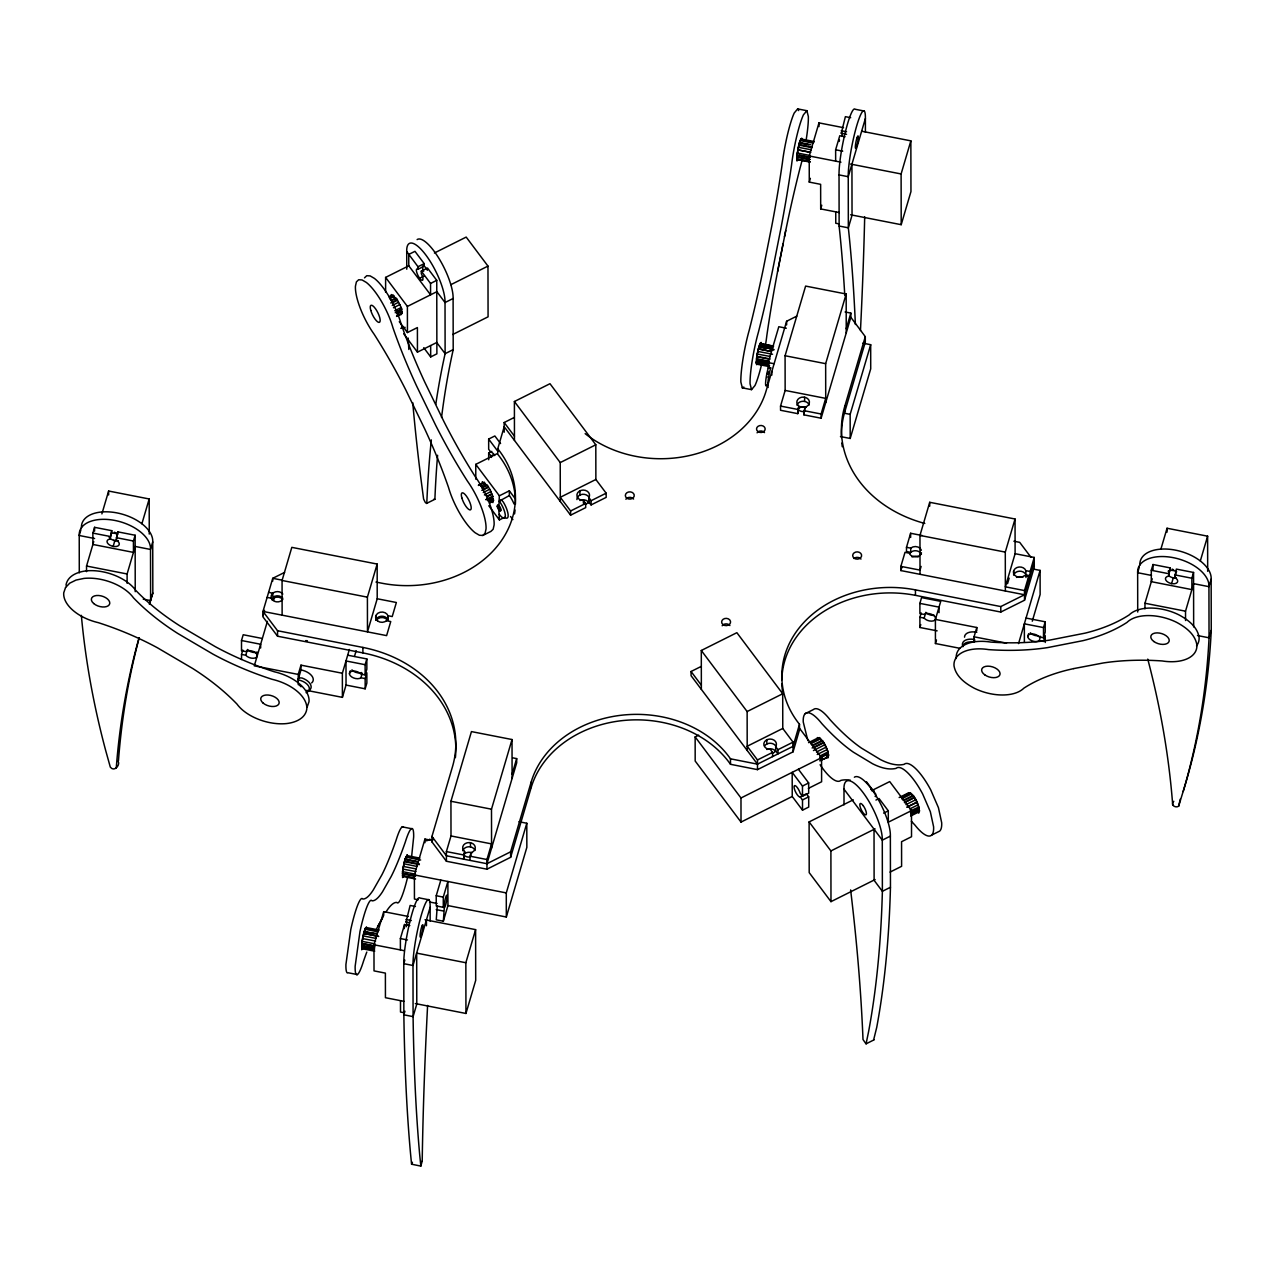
<?xml version="1.0" encoding="UTF-8"?>
<svg xmlns="http://www.w3.org/2000/svg" width="1275" height="1275" viewBox="0 0 1275 1275"><rect width="100%" height="100%" fill="white"/><g stroke="black" fill="none" stroke-linecap="round" stroke-linejoin="round"><path stroke-width="1.5" d="M415.523 874.22L402.533 871.622L404.924 859.462L407.299 854.728M809.96 157.622L796.971 155.04L799.361 142.88L801.72 138.178L801.624 139.644M484.404 483.942L484.213 482.125L486.333 485.472L487.528 485.329L490.955 491.449L484.404 494.987M912.757 796.238L913.522 795.903L916.852 802.278L907.147 807.139M365.527 929.204L365.606 927.77L364.522 931.786L377.336 933.667M761.016 343.597A9.483 1.291 -78.9 0 0 759.071 346.465L757.302 354.052L770.259 356.49M766.928 376.476L766.928 377.416M769.431 361.654L756.394 359.088L756.776 356.793A9.483 1.291 -78.9 0 1 759.071 346.465L760.235 343.182L760.506 344.585M403.569 875.335L403.601 876.626M406.964 857.501L407.315 854.744M422.2 1161.127L420.83 1166.099L411.554 1164.203L410.422 1152.329A2048.032 278.285 -78.9 0 1 403.856 1014.836L403.777 963.677A36.688 4.988 -78.9 0 1 410.04 921.012A36.688 4.988 -78.9 0 1 419.873 898.03L429.085 899.831M395.234 312.742L401.896 308.996L396.716 298.525L395.346 298.398L393.242 295.035L393.353 296.9M402.502 325.986L402.517 325.906A11.427 3.443 63.4 0 1 400.764 328.328M819.841 756.123L828.128 751.804L822.933 741.094L821.53 740.934L819.554 737.556L819.634 738.942M395.856 298.525L392.636 299.976M826.152 747.166L816.446 752.011M374.786 946.225L362.02 943.388L361.749 949.795L362.674 947.102L362.738 948.919M402.613 871.702L402.597 877.582L403.522 874.857M756.728 362.722L756.681 364.698M761.111 343.549L761.111 342.417L760.713 343.597M411.634 856.465L413.658 836.99A37.931 5.148 -78.9 0 0 405.307 842.058A204.462 27.779 -78.9 0 1 391.09 876.658L382.58 891.655A204.462 27.779 -78.9 0 1 371.918 900.788A37.931 5.148 -78.9 0 0 359.996 931.387L355.151 966.259A37.931 5.148 -78.9 0 0 363.502 961.191A204.462 27.779 -78.9 0 1 366.802 952.043M962.976 646.68A11.427 6.423 16.4 0 1 974.068 642.249L974.514 639.492L971.486 639.142A12.638 7.108 16.4 0 0 962.816 646.393M797.05 155.104L797.018 161.032L797.608 159.136M783.041 243.907L777.431 272.388A204.462 27.779 -78.9 0 0 766.865 335.357A37.931 5.148 -78.9 0 1 765.574 344.489M777.607 271.527L785.735 230.552M850.616 889.95A2091.207 629.595 63.4 0 1 863 1039.523L866.06 1043.906L868.626 1031.443A2048.032 616.606 63.4 0 0 882.38 891.305L882.284 840.161A36.688 11.045 63.4 0 0 863.095 792.62A36.688 11.045 63.4 0 0 843.986 789.145L844.018 804.876M873.678 1039.731L876.722 1027.395A2048.032 616.606 63.4 0 0 890.46 887.273L890.364 836.113A36.688 11.045 63.4 0 0 876.26 796.094A36.688 11.045 63.4 0 0 854.362 777.224M366.228 929.14L366.451 926.989L365.909 928.837M784.46 236.799L785.91 229.691A204.462 27.779 -78.9 0 1 800.062 167.981A37.931 5.148 -78.9 0 0 801.895 161.001M974.227 642.265L974.674 640.209M767.263 374.197L768.156 371.455M767.885 374.324L767.63 372.698M756.697 360.299A9.483 1.291 -78.9 0 1 756.744 358.737L756.091 363.295L756.728 361.941M766.928 384.891A11.427 1.546 -78.9 0 1 765.669 381.687A11.427 1.546 -78.9 0 1 768.235 368.045L770.722 367.822L769.957 370.674A12.638 1.721 -78.9 0 0 768.188 387.473M412.431 1162.274L411.602 1164.298M299.003 677.184L298.254 679.878A11.427 6.423 16.4 0 1 308.518 685.966A11.427 6.423 16.4 0 1 306.127 692.692M375.982 582.069L381.799 583.201A108.311 88.405 -0.1 0 0 495.672 548.091A108.311 88.405 -0.1 0 0 497.76 448.784L504.183 426.727L570.594 515.18L585.687 507.625L585.671 503.434L583.392 500.39A6.327 5.164 -0.1 0 1 576.969 494.477A6.327 5.164 -0.1 0 1 585.241 490.333A6.327 5.164 -0.1 0 1 588.779 497.696L591.058 500.724L591.074 504.932L606.167 497.377L606.151 493.186L595.871 479.48L595.808 444.784L549.987 383.711L514.399 401.513L514.462 440.417M1034.264 561.653L1024.51 594.756L1000.779 606.565L915.45 589.879A108.311 88.405 -0.1 0 0 801.577 624.989A108.311 88.405 -0.1 0 0 799.489 724.296L793.05 746.353L757.477 764.155L730.479 758.816A108.311 88.405 -0.1 0 0 621.148 715.259A108.311 88.405 -0.1 0 0 531.133 782.165L510.622 851.812L510.637 857.294L486.97 869.199L446.409 861.262L431.97 841.914L431.954 836.432L452.466 766.769A121.3 99.004 -0.1 0 0 362.881 647.429L277.552 630.727L262.985 611.426L272.738 578.324L284.596 572.411M510.637 857.294L531.149 787.631A108.311 88.405 -0.1 0 1 621.164 720.742A108.311 88.405 -0.1 0 1 730.495 764.299L757.493 769.638L793.066 751.836L799.489 729.778L799.489 724.296M80.883 529.858L79.225 535.5L79.289 572.873M135.134 535.245L133.429 541.014L133.461 552.394L92.9 544.457L92.868 533.093L94.573 527.324L111.786 530.687L110.08 538.974A6.327 3.554 16.4 0 0 108.455 544.17A6.327 3.554 16.4 0 0 117.874 546.019A6.327 3.554 16.4 0 0 116.232 540.186L117.922 531.882L135.134 535.245L135.23 591.68M86.541 571.63L86.541 566.036L93.744 541.572M101.888 513.905L108.63 491.034L149.191 498.971L149.255 534.082M110.08 538.974L111.786 530.687M113.172 546.401L114.862 540.632M116.232 540.186L117.922 531.882M127.118 583.297L127.102 573.973L135.15 546.624M141.892 523.754L149.191 498.971M81.441 527.977A36.688 20.607 16.4 0 1 117.045 512.917A36.688 20.607 16.4 0 1 152.729 541.923L150.514 549.445L150.609 600.589A2091.207 1174.53 16.4 0 0 149.382 604.286M152.729 541.923L152.825 593.066L150.609 600.589L143.23 599.138M81.345 615.347A2048.032 1150.289 16.4 0 0 105.697 750.561L110.303 767.088C114.479 772.73 120.854 764.155 117.89 761.175M242.808 650.075L241.533 654.394L245.772 655.238A6.327 3.554 16.4 0 0 255.048 658.012A6.327 3.554 16.4 0 0 255.048 652.418A6.327 3.554 16.4 0 0 245.772 651.573L241.517 650.744L241.501 640.512L243.206 634.743L262.347 638.488M245.772 655.238L247.477 649.469A6.327 3.554 16.4 0 0 257.152 652.115M262.985 615.634L264.547 610.358M267.399 621.339L254.299 665.837L298.238 674.427L298.254 684.659M273.583 600.366L274.699 596.557M282.126 615.172L282.062 580.476L291.816 547.357L377.161 564.06L377.209 598.756L367.471 631.874L367.407 597.162L377.161 564.06M298.238 674.427L300.98 665.152L342.369 673.248L342.401 697.361L306.653 690.365M300.98 665.152L300.98 669.901L298.095 679.846M342.369 673.248L349.366 649.469M342.401 697.361L346.035 685.073L345.987 660.96L365.128 664.705L365.144 674.937L360.905 674.108A6.327 3.554 16.4 0 0 351.629 671.319A6.327 3.554 16.4 0 0 351.629 676.913A6.327 3.554 16.4 0 0 360.905 677.758L365.16 678.587L365.176 688.819L346.035 685.073M349.43 673.678L350.29 670.793M354.466 656.418L356.155 650.696M360.905 677.758L362.18 673.423M365.128 664.705L366.833 658.936L347.692 655.191M365.144 674.937L366.849 669.168L366.833 658.936M365.16 678.587L366.849 672.817L366.865 683.049L365.176 688.819M404.032 1001.353L385.433 997.703L385.385 973.112L374.021 970.881L373.973 944.775L383.727 911.657L408.271 916.454M418.216 899.783L414.439 899.034L414.391 874.937L424.957 839.062L432.544 840.544M400.398 949.939L400.382 938.559L404.526 924.518L409.817 925.554M406.327 926.734A6.327 0.861 -78.9 0 0 406.008 922.016L410.136 905.441L415.443 906.493M431.97 841.914L433.07 838.137M446.409 861.262L446.393 851.588L450.999 835.954L450.936 801.258L471.447 731.595L512.024 739.532L512.088 778.435M404.828 960.091L403.777 963.677L412.988 965.478L413.084 1016.621A2048.032 278.285 -78.9 0 0 419.634 1154.114L420.83 1166.099M430.137 907.29L412.988 965.478A36.688 4.988 -78.9 0 1 421.531 914.334A36.688 4.988 -78.9 0 1 430.137 907.29L430.153 921.044M437.5 906.095A6.327 0.861 -78.9 0 1 437.261 906.142L436.257 919.833L443.333 921.219L447.939 905.585L447.892 881.487L443.286 897.106L443.302 907.338L444.322 903.863A6.327 0.861 -78.9 0 1 446.553 895.337A6.327 0.861 -78.9 0 1 446.569 900.931A6.327 0.861 -78.9 0 1 444.338 907.529L436.241 905.951L436.225 895.735L440.831 880.101M404.924 1011.234L403.872 1014.82L413.084 1016.621L416.782 1004.078L416.686 952.935M443.333 921.219L444.338 907.529M464.626 851.477L463.606 859.143L464.626 851.477A6.327 5.164 -0.1 0 1 465.216 843.588A6.327 5.164 -0.1 0 1 474.635 845.437A6.327 5.164 -0.1 0 1 470.778 852.688L469.758 860.354M491.576 848.098L491.497 809.195L512.024 739.532M486.97 869.199L486.954 859.525L491.56 843.891L450.999 835.954M512.072 774.228L516.678 758.609L512.853 757.86M431.954 836.432L446.409 855.78L486.97 863.717L516.694 762.801L516.678 758.609M415.347 1003.568L465.949 1013.466L465.853 962.737L475.607 929.634L425.005 919.737M465.949 1013.466L475.703 980.347L475.607 929.634M447.939 905.585L506.318 917.012L506.287 892.914L526.798 823.252L519.005 821.722M506.318 917.012L526.846 847.349L526.798 823.252M839.285 212.558L820.686 208.925L820.638 184.333L809.274 182.102L809.227 155.98L818.98 122.878L843.524 127.675M809.274 182.102L810.374 178.357M770.69 367.965L768.235 368.045L768.235 362.594L778.802 326.719L786.34 328.201M835.651 161.16L835.635 149.781L839.779 135.724L845.07 136.76M841.803 136.393A6.327 0.861 -78.9 0 0 841.261 133.237L845.389 116.663L850.696 117.698M796.763 316.152L786.627 321.252L766.1 390.915A108.311 88.405 -0.1 0 1 690.827 455.239A108.311 88.405 -0.1 0 1 585.145 433.643M820.686 208.925L821.769 205.243M845.102 311.977L850.839 313.092L850.839 317.3L821.116 418.216L803.903 414.837L804.923 407.171A6.327 5.164 -0.1 0 0 808.78 399.92A6.327 5.164 -0.1 0 0 799.377 398.087A6.327 5.164 -0.1 0 0 798.772 405.976L797.768 413.642L780.555 410.279L780.539 406.072L785.145 390.437L785.081 355.741L805.609 286.078L846.17 294.015L846.233 332.918M864.338 111.053L855.127 109.252A36.688 4.988 -78.9 0 0 845.293 132.233A36.688 4.988 -78.9 0 0 839.03 174.898L848.242 176.699A36.688 4.988 -78.9 0 1 856.784 125.556A36.688 4.988 -78.9 0 1 865.39 118.495L848.242 176.699L848.337 227.827A2091.207 284.15 -78.9 0 1 855.382 324.488M798.772 405.976L797.768 413.642M803.903 414.837L804.923 407.171M825.722 402.581L825.658 363.678L846.17 294.015M821.116 418.216L821.116 414.008L825.706 398.374L785.145 390.437M846.233 328.727L850.839 313.092M850.6 214.774L901.202 224.687L901.106 173.958L910.86 140.856L862.203 131.325M841.468 437.484A121.3 99.004 -0.1 0 1 844.783 411.793L844.767 406.311L865.295 336.648L850.839 317.3M844.783 411.793L865.295 342.13L865.295 336.648M901.202 224.687L910.956 191.569L910.86 140.856M840.464 436.56L850.202 438.457L850.154 414.359L870.682 344.696L862.888 343.166M850.202 438.457L870.713 368.81L870.682 344.696M1024.51 594.756L900.883 570.578L900.867 566.371L905.011 552.33L909.266 553.159A6.327 5.164 -0.1 0 0 915.482 556.84A6.327 5.164 -0.1 0 0 921.474 552.888M906.493 547.31L910.733 548.138L910.748 552.346L906.493 551.517L906.493 547.31L910.621 533.269L922.112 535.516M900.883 570.578L901.919 567.056M920.024 574.324L919.96 535.42L929.714 502.302L1015.043 519.005L1015.107 553.701L1005.353 586.819L1024.494 590.564L1024.51 600.238L1000.795 612.048L915.45 595.345A108.311 88.405 -0.1 0 0 781.83 679.862M921.108 566.435L920.024 570.116L900.867 566.371M921.172 612.94L919.897 617.259L924.152 618.088A6.327 3.554 16.4 0 0 933.427 620.877A6.327 3.554 16.4 0 0 933.412 615.283A6.327 3.554 16.4 0 0 924.136 614.438L919.897 613.61L919.881 603.378L921.57 597.608L940.727 601.354L935.404 619.411L935.436 643.524L959.9 648.306M937.141 630.854L919.913 627.491L920.773 624.607M924.152 618.088L925.841 612.319A6.327 3.554 16.4 0 0 934.24 615.299M935.436 643.524L936.472 640.018M974.068 642.249L974.052 636.799L976.793 627.507L935.404 619.411M1005.369 591.01L1005.29 552.107L1015.043 519.005M1007.537 583.663L1009.163 578.133M1024.494 590.564L1028.638 576.507L1024.383 575.678A6.327 5.164 -0.1 0 1 1014.725 575.2A6.327 5.164 -0.1 0 1 1016.988 567.518A6.327 5.164 -0.1 0 1 1025.865 570.658L1030.12 571.487L1030.12 575.694L1025.881 574.866L1025.865 570.658M1030.12 571.487L1034.248 557.446L1015.107 553.701M1024.51 600.238L1034.264 567.12L1034.248 557.446M1018.534 643.588L1040.097 570.387L1034.28 569.256M1032.272 621.196L1040.129 594.501L1040.097 570.387M1027.809 636.544L1028.654 633.659M1026.056 618.056L1045.197 621.802L1045.213 632.018L1043.524 637.787L1039.268 636.958A6.327 3.554 16.4 0 0 1029.993 634.169A6.327 3.554 16.4 0 0 1030.009 639.779A6.327 3.554 16.4 0 0 1039.284 640.608L1040.543 636.289M1043.524 637.787L1043.508 627.571L1045.197 621.802M1139.308 567.072L1137.651 572.714L1137.714 612.048M1193.559 572.459L1191.854 578.228L1191.886 589.608L1151.309 581.671L1151.293 570.292L1152.998 564.522L1170.211 567.901L1168.506 576.188A6.327 3.554 16.4 0 0 1166.88 581.384A6.327 3.554 16.4 0 0 1176.299 583.217A6.327 3.554 16.4 0 0 1174.658 577.4L1176.347 569.096L1193.559 572.459L1193.655 626.918M1144.966 608.844L1144.966 603.25L1152.17 578.786M1160.872 549.222L1167.055 528.248L1207.616 536.185L1207.68 571.296M1168.506 576.188L1170.211 567.901M1171.598 583.615L1173.287 577.846M1174.658 577.4L1176.363 571.63M1185.543 620.511L1185.527 611.187L1193.575 583.838M1200.317 560.968L1207.616 536.185M1139.866 565.192A36.688 20.607 16.4 0 1 1175.47 550.131A36.688 20.607 16.4 0 1 1211.154 579.137L1208.939 586.659L1209.035 637.803L1197.512 635.54M1209.035 637.803L1211.25 630.28L1211.154 579.137M1173.781 801.306C1169.908 805.131 1175.805 808.286 1178.642 806.23L1185.431 783.982A2048.032 1150.289 16.4 0 0 1211.266 630.28M1178.642 806.23L1180.252 799.154M407.187 857.692L407.442 856.864M376.061 938.416L363.152 935.882L361.877 943.691M769.686 359.327L756.776 356.793L757.302 354.052M65.965 585.209C67.511 575.678 77.775 571.837 86.238 570.881A37.931 21.308 16.4 0 1 135.74 590.357A204.462 114.846 16.4 0 0 179.95 625.913L215.316 646.68A204.462 114.846 16.4 0 0 274.332 671.782A37.931 21.308 16.4 0 1 308.996 701.728L307.179 706.988M490.875 491.736L492.915 496.405L486.126 499.736M364.427 931.133L363.232 935.962M796.811 159.072L807.952 161.048M377.894 926.24L383.424 916.327M381.974 919.052L377.719 926.574A204.462 27.779 -78.9 0 0 376.237 929.555M386.07 911.864L386.229 911.593A204.462 27.779 -78.9 0 1 396.907 902.445A37.931 5.148 -78.9 0 0 407.522 877.535M757.892 351.438L772.554 354.243M404 863.797L416.925 866.442M362.738 938.607L375.615 941.062M437.596 455.239A2091.207 629.595 63.4 0 0 434.887 499.258L434.01 499.051M364.507 277.838L366.754 275.703L370.132 275.894L374.404 278.396A37.931 11.411 63.4 0 1 401.003 323.579A204.462 61.551 63.4 0 0 424.766 382.102L443.764 421.244A204.462 61.551 63.4 0 0 475.479 477.009A37.931 11.411 63.4 0 1 494.11 524.965L493.138 529.268L490.891 531.404L482.811 535.452L479.432 535.261L475.145 532.759A37.931 11.411 63.4 0 1 448.561 487.56A204.462 61.551 63.4 0 0 424.782 429.053L405.785 389.911A204.462 61.551 63.4 0 0 374.069 334.146A37.931 11.411 63.4 0 1 355.438 286.19L356.41 281.887L358.657 279.751L362.036 279.942L366.323 282.428A37.931 11.411 63.4 0 1 392.907 327.627A204.462 61.551 63.4 0 0 416.686 386.15L435.683 425.292A204.462 61.551 63.4 0 0 467.399 481.057A37.931 11.411 63.4 0 1 486.03 528.998L485.058 533.317L482.811 535.452M501.633 499.577L499.37 501.266A11.427 3.443 63.4 0 1 505.346 515.817A11.427 3.443 63.4 0 1 499.402 514.462L499.306 514.367M398.533 302.318L392.254 305.442M806.151 139.915A37.931 5.148 -78.9 0 0 808.35 116.535L806.884 110.702L797.656 108.901L794.213 113.029A37.931 5.148 -78.9 0 0 782.34 163.2A204.462 27.779 -78.9 0 1 771.758 226.169L763.295 268.866A204.462 27.779 -78.9 0 1 749.126 330.576A37.931 5.148 -78.9 0 0 740.855 382.022L742.321 387.855L751.533 389.656L754.975 385.528A37.931 5.148 -78.9 0 0 761.318 365.574M806.884 110.702L803.425 114.83A37.931 5.148 -78.9 0 0 791.552 165.001A204.462 27.779 -78.9 0 1 780.985 227.97L772.507 270.667A204.462 27.779 -78.9 0 1 758.354 332.392A37.931 5.148 -78.9 0 0 750.067 383.823L751.533 389.656M742.321 387.855L743.835 387.042M486.97 863.717L510.622 851.812M385.624 292.326L385.608 277.408L408.781 265.806L408.765 254.426L414.965 251.334L424.208 263.638L424.208 266.172L418.009 269.264A6.327 1.897 63.4 0 0 417.148 273.615A6.327 1.897 63.4 0 0 422.2 280.357A6.327 1.897 63.4 0 0 421.308 273.663L421.308 271.145L427.507 268.037L436.751 280.357L436.879 353.828L430.679 356.936L423.746 347.692M434.408 252.992L466.188 237.086L487.974 266.108L488.07 316.822L452.752 334.496M418.009 269.264L418.009 266.746L424.208 263.638M419.666 278.285L424.32 275.958M388.827 296.868L392.062 295.242L392.732 296.453M389.975 297.41L393.21 295.8M389.512 298.796L394.373 296.374M390.963 300.517L395.824 298.079M390.74 302.972L397.21 299.737M392.381 302.812L397.242 300.39M408.781 265.806L430.568 294.828L430.552 283.448L436.751 280.357M393.449 307.785L399.92 304.55M394.74 310.733L401.211 307.498M396.382 311.642L401.705 309.506M436.863 342.449L417.451 352.155L417.403 327.563L407.442 332.552L407.394 306.43L436.767 291.736M450.904 284.66L487.974 266.108M396.892 313.65C405.386 308.311 401.179 314.176 400.988 314.718M397.067 313.841L401.912 311.403M396.525 316.12L402.103 313.22M396.7 316.423L401.545 314.001M417.1 239.604A36.688 11.045 63.4 0 1 438.998 258.474A36.688 11.045 63.4 0 1 453.103 298.493L445.023 302.542L445.118 353.669A2091.207 629.595 63.4 0 0 435.795 404.303M453.103 298.493L453.199 349.637L445.118 353.669L436.863 342.688M504.199 432.209L504.183 422.519L514.239 417.483M494.668 455.573A6.327 1.897 63.4 0 0 490.955 452.338L488.676 449.294L488.66 439.062L494.859 435.97L500.565 443.572M488.692 459.765L488.676 452.944L491.783 451.398M488.676 452.944L490.971 455.988L494.062 454.442M475.782 479.193L475.766 464.371L497.282 453.597M434.902 499.29L426.488 503.466L425.213 502.286L423.603 499.067L421.117 480.149A2048.032 616.606 63.4 0 1 412.733 402.629M478.396 485.153L483.241 482.715L483.91 483.831M478.523 485.472L484.149 482.635M480.675 486.476L485.472 483.783M481.998 487.432L486.843 484.994M481.982 488.022L486.827 485.584M481.791 490.317L488.261 487.082M483.368 489.664L488.229 487.225M483.273 492.517L489.727 489.265M486.683 496.342L491.544 493.919M487.178 496.708L492.038 494.286M485.95 499.545L492.724 496.517M560.299 501.489L560.235 462.586L595.808 444.784M487.751 500.406L492.596 497.983L493.664 500.374L492.803 499.816M488.309 501.171L493.154 498.748M498.844 506.303L499.37 495.8L509.331 490.811L515.18 498.605M489.743 501.713L492.979 500.103M489.552 503.067L492.787 501.457L492.309 500.501M509.331 490.811L509.347 495.561L499.29 501.139M498.844 509.952L499.402 519.913L504.39 517.427M595.871 479.48L560.299 497.282L570.578 510.988L570.594 515.18M570.578 510.988L585.671 503.434M591.058 500.724L606.151 493.186M701.362 689.393L701.298 650.489L736.87 632.687L782.707 693.759L782.77 728.455L793.05 742.162L793.066 751.836M757.477 764.155L691.082 675.702L691.066 671.495L701.138 666.458M798.389 769.255L808.669 782.962L808.685 793.178L802.485 796.285L802.469 786.053L792.189 772.363L792.237 796.477L741.014 822.088L695.178 761.032L695.146 736.918L698.668 735.149M747.198 750.465L747.134 711.562L782.707 693.759M805.29 713.617L813.386 709.569A37.931 11.411 63.4 0 1 829.898 719.53A204.462 61.551 63.4 0 0 861.565 748.186L880.515 759.613A204.462 61.551 63.4 0 0 904.182 764.315A37.931 11.411 63.4 0 1 930.75 789.926L938.432 807.665L941.683 822.742A37.931 11.411 63.4 0 1 939.643 831.125L931.563 835.157M782.77 728.455L747.182 746.258L757.477 759.948L757.493 769.638M757.477 759.948L772.57 752.409L770.275 749.365A6.327 5.164 -0.1 0 1 763.868 743.452A6.327 5.164 -0.1 0 1 772.124 739.309A6.327 5.164 -0.1 0 1 775.678 746.672L777.957 749.7L777.957 753.908L775.678 750.863L775.678 746.672M777.957 749.7L793.05 742.162M808.557 742.64L818.263 737.779L818.757 738.735M810.661 742.767L819.411 738.337M810.852 743.755L820.558 738.894M812.318 745.477L822.024 740.616M813.976 744.919L822.072 740.871M812.111 747.979L823.443 742.305M813.753 747.819L823.459 742.958M813.45 750.545L824.813 744.759M817.227 754.481L827.045 749.636M819.857 757.828C831.332 748.967 831.953 758.482 820.223 759.788M820.032 757.988L828.128 753.955M741.014 822.088L740.982 797.991L821.562 757.653L799.138 727.786M819.809 760.904L827.889 756.856L827.252 755.31M802.469 786.053L808.669 782.962M808.366 788.396L821.61 781.766L821.562 757.653M802.485 796.285L800.206 793.241A6.327 1.897 63.4 0 0 795.217 785.639A6.327 1.897 63.4 0 0 795.233 791.233A6.327 1.897 63.4 0 0 800.206 796.907L806.406 793.799L808.701 796.843L808.717 807.059L802.517 810.167L792.237 796.477M802.517 810.167L802.501 799.935L808.701 796.843M875.128 879.559L830.981 901.648L809.195 872.626L809.115 821.913L853.262 799.823M871.494 790.691L889.711 781.591L911.497 810.613L911.529 836.719L901.568 841.707L901.6 866.315L890.046 872.1M875.941 800.062L879.049 798.517L888.293 810.82L888.308 822.2L911.497 810.613M899.146 797.544L908.852 792.683L909.537 793.879M902.062 797.242L910.334 792.683L912.629 796.253M901.632 798.867L911.338 794.022M903.146 800.413L912.836 795.568M904.74 800.19L912.82 796.158M904.533 802.485L914.239 797.624L904.469 802.597M883.639 813.147L888.293 810.82M905.983 804.637L915.689 799.776M907.003 807.091L916.852 802.278L918.813 807.043L910.318 810.916M909.92 808.86L918.016 804.828M830.981 901.648L830.902 850.935L875.048 828.846M910.493 812.589L918.574 808.541L919.642 810.948L918.59 810.135M911.051 813.354L919.132 809.306M912.31 813.593L918.781 810.358M910.876 814.693L918.956 810.645M910.669 816.032L918.749 811.984L918.08 810.199M890.364 836.113L882.284 840.161L843.986 789.145M890.46 887.257L882.364 891.305L874.108 880.308L874.028 829.164M866.187 1043.779L874.267 1039.731M307.387 640.751L305.745 640.624M798.453 147.326L811.283 149.781M401.243 309.203L401.737 311.212M827.921 752.075L827.953 753.78M1172.936 577.782L1174.546 578.021M841.245 130.719L846.552 131.755M841.261 133.237L846.552 134.273M801.369 139.039L814.279 141.557M802.692 140.154L813.753 142.322M808.159 141.589L811.84 142.306M800.333 140.585L813.227 143.119M799.68 142.577L810.741 144.744M799.648 142.864L808.876 144.665M835.635 149.781L842.711 151.167M799.043 144.505L811.952 147.023M799.043 145.159L811.952 147.677M797.847 149.812L810.757 152.347L797.959 149.972M797.273 153L810.183 155.534M809.227 155.98L840.958 162.196M850.505 164.061L901.106 173.958M799.106 155.072L810.167 157.239M797.034 156.825L809.944 159.343M796.955 157.048L809.864 159.566M797.21 159.232L810.119 161.766M797.13 159.566L810.039 162.084M839.301 223.938L835.762 223.253L835.747 211.873M839.03 174.898L839.125 226.026L848.337 227.827L852.035 215.3L851.939 164.156M762.562 343.947L773.622 346.115M762.147 344.043L773.224 346.194M759.709 345.079L772.618 347.597M759.693 345.35L772.602 347.868M759.103 346.545L773.845 349.43M759.103 347.135L766.482 348.569M770.164 349.302L773.861 350.019M758.466 348.904L771.375 351.422M758.482 349.031L771.391 351.565M785.081 355.741L825.658 363.678M756.999 356.347L769.909 358.865M756.617 358.897L767.678 361.064M768.235 362.594L773.909 363.71M756.537 360.602L769.447 363.136M756.282 361.478L769.192 363.997M763.821 363.917L767.502 364.634M756.362 362.801L767.423 364.953M756.665 363.056L769.574 365.59M756.457 364.108L769.367 366.626M844.321 413.212L850.154 414.359M800.62 406.613L804.493 407.378M780.539 406.072L797.752 409.434A6.327 5.164 -0.1 0 1 806.167 407.378M803.903 410.646L821.116 414.008M1013.88 541.206L1019.697 542.353L1030.901 557.191M1151.293 570.292L1168.506 573.67M1174.658 574.866L1191.854 578.228M1151.484 575.423L1137.651 572.714A36.688 20.607 16.4 0 1 1173.255 557.653A36.688 20.607 16.4 0 1 1208.939 586.659L1193.575 583.647M919.96 535.42L1005.29 552.107M1144.966 603.25L1185.527 611.187M919.881 603.378L939.022 607.123L939.022 612.685M1043.508 627.571L1024.351 623.826L1024.383 642.361M1039.284 640.608L1043.524 641.452L1045.229 635.683L1045.245 642.488M974.052 636.799L1006.533 643.158M92.868 533.093L110.08 536.456M116.232 537.652L133.429 541.014M94.589 538.512L79.225 535.5A36.688 20.607 16.4 0 1 114.83 520.439A36.688 20.607 16.4 0 1 150.514 549.445L135.15 546.449M282.301 580.189L272.738 578.324L272.738 581.113M377.209 598.756L396.366 602.501L392.222 616.558L387.967 615.713L387.983 619.921A6.327 5.164 -0.1 0 0 381.751 616.223A6.327 5.164 -0.1 0 0 375.774 620.192L375.774 615.984M282.062 580.476L367.407 597.162M268.595 592.365L272.85 593.194L272.85 597.401A6.327 5.164 -0.1 0 1 282.827 598.246M267.113 597.385L271.368 598.214M386.5 620.734L390.74 621.562L386.612 635.619L262.985 611.426L262.985 616.909L277.552 636.209L362.897 652.896A121.3 99.004 -0.1 0 1 455.382 757.653M86.541 566.036L127.102 573.973M241.501 640.512L260.642 644.258L260.658 647.971M450.936 801.258L491.497 809.195M402.199 826.853L411.427 828.67M446.393 851.588L463.606 854.951M469.758 856.147L486.954 859.525M406.932 855.589L419.842 858.123M406.422 856.354L411.953 857.438M415.634 858.171L419.332 858.888M406.358 856.704L410.04 857.438M414.088 858.075L417.786 858.792M405.912 857.135L420.654 860.019M405.243 859.143L418.152 861.661M405.227 859.398L418.136 861.932M404.621 861.087L419.363 863.972M404.605 861.741L419.363 864.625M403.41 866.442L416.303 868.976M403.012 869.088L415.969 871.59M414.391 874.937L506.287 892.914M402.613 873.407L415.523 875.925M402.533 873.598L415.443 876.132M402.454 875.431L413.514 877.598M402.645 876.467L415.554 878.985M436.225 895.735L443.286 897.106M429.547 901.999L437.086 903.465M436.241 909.617L443.318 910.988M405.992 919.498L411.299 920.534M406.008 922.016L409.53 922.718M366.212 927.515L379.121 930.033M365.638 928.264L378.548 930.782M365.112 929.3L378.006 931.834M400.382 938.559L407.458 939.946M364.443 931.722L375.503 933.89M378.548 936.344L363.805 933.459L378.579 936.456M362.116 941.364L375.025 943.883M373.973 944.775L403.936 950.624M417.196 953.222L465.853 962.737M361.957 943.484L374.85 946.018M361.877 945.189L374.786 947.723M361.622 946.066L374.531 948.584M361.702 947.357L374.611 949.875M361.797 948.664L374.707 951.198M357.398 974.578L348.171 972.777A37.931 5.148 -78.9 0 1 345.923 964.458L350.784 929.587A37.931 5.148 -78.9 0 1 362.69 898.987A204.462 27.779 -78.9 0 0 373.352 889.838L381.878 874.857A204.462 27.779 -78.9 0 0 396.079 840.257A37.931 5.148 -78.9 0 1 403.506 827.204M404.048 1012.733L400.509 1012.031L400.493 1000.652M117.093 533.093L115.834 532.807A6.327 3.554 16.4 0 1 114.32 532.185M113.618 540.329L115.212 540.712M492.421 496.294L492.596 497.983M870.873 788.97L873.901 790.803L870.666 788.683M918.574 807.043L918.574 808.541M908.852 792.683L908.358 793.369M866.506 781.798L875.75 794.118L875.75 796.636A6.327 1.897 63.4 0 0 875.064 796.317M436.767 291.545L445.023 302.542A36.688 11.045 63.4 0 0 425.834 255A36.688 11.045 63.4 0 0 406.725 251.526L418.009 266.746M421.308 271.145L430.552 283.448M514.399 401.513L560.235 462.586M701.298 650.489L747.134 711.562M591.074 504.932L588.795 501.888L588.779 497.696M800.206 796.907L802.501 799.935M809.115 821.913L830.902 850.935M504.183 422.519L514.462 436.225M691.066 671.495L701.346 685.201M385.608 277.408L407.394 306.43M488.66 439.062L497.792 451.238M399.266 321.667L407.442 332.552M403.697 333.827L417.451 352.155M695.146 736.918L740.982 797.991M475.766 464.371L499.37 495.8M510.542 516.487L512.885 519.594M488.787 505.761L499.402 519.913M917.41 811.203L918.765 813.115L918.749 811.984M492.102 501.856L492.899 502.557L492.787 501.457M818.263 737.779L817.387 737.572M392.062 295.242L391.218 294.557L391.823 296.581M483.241 482.715L482.364 481.711L482.269 482.524M797.656 108.901L798.676 110.606M826.71 756.314L827.905 757.956L827.889 756.856M807.872 740.6L803.25 722.001A37.931 11.411 63.4 0 1 821.801 723.578A204.462 61.551 63.4 0 0 853.469 752.234L872.419 763.661A204.462 61.551 63.4 0 0 896.102 768.363A37.931 11.411 63.4 0 1 922.654 793.958L930.336 811.713L933.603 826.79A37.931 11.411 63.4 0 1 915.052 825.212A204.462 61.551 63.4 0 0 911.354 821.227M910.143 793.193L910.414 794.086M1167.055 528.248L1167.055 532.153M1152.998 564.522L1152.998 570.212M1028.638 576.507L1028.638 580.715M1013.657 570.929L1013.673 575.121A6.327 5.164 -0.1 0 1 1021.291 571.312A6.327 5.164 -0.1 0 1 1025.961 577.527M1000.779 606.565L1000.795 612.048M976.793 627.507L976.793 630.679M929.714 502.302L929.714 506.159M919.897 617.259L919.913 627.491M915.45 589.879L915.45 595.345M910.621 533.269L910.637 537.46M865.39 118.495L865.406 132.265M818.98 122.878L818.98 126.608M804.605 397.21L804.621 401.418M786.627 321.252L786.627 324.918M772.57 752.409L772.57 756.601M771.837 371.423L771.853 375.073M766.817 739.803L766.817 744.01M730.479 758.816L730.495 764.299M583.392 500.39L583.392 503.195M579.934 490.827L579.934 495.035M531.133 782.165L531.149 787.631M501.553 500.167L503.258 501.983A12.638 3.809 63.4 0 1 508.119 514.542A12.638 3.809 63.4 0 1 504.884 517.491M497.76 448.784L497.76 454.267A108.311 88.405 -0.1 0 1 515.435 504.167M470.778 852.688L470.778 855.477M470.459 842.727L470.459 846.919M430.663 345.557L430.679 356.936M426.44 919.833L426.456 925.73M424.957 839.062L424.973 842.695M406.725 251.526L406.757 269.232M404.526 924.518L404.526 927.037A6.327 0.861 -78.9 0 0 404.223 928.662M383.727 911.657L383.727 915.386M362.881 647.429L362.897 652.896M298.844 677.854L302.032 678.013A12.638 7.108 16.4 0 1 307.562 691.321M277.552 630.727L277.552 636.209M241.533 654.394L241.533 659.51M108.63 491.034L108.63 494.939M94.573 527.324L94.573 531.117M722.176 625.77A4.462 3.634 -0.1 0 1 729.906 625.563M376.364 620.208A6.327 5.164 -0.1 0 1 387.313 619.969M463.447 854.951A6.327 5.164 -0.1 0 1 472.021 852.879M271.878 599.76A6.327 5.164 -0.1 0 1 282.827 599.521M924.805 523.451A121.3 99.004 -0.1 0 1 844.767 406.311M515.068 510.016A108.311 88.405 -0.1 0 1 514.558 513.905M842.281 446.728A121.3 99.004 -0.1 0 1 841.835 443.031M625.882 499.242A4.462 3.634 -0.1 0 1 633.595 499.035M766.833 749.493A6.327 5.164 -0.1 0 1 775.519 751.182M775.678 750.863A6.327 5.164 -0.1 0 1 771.917 753.35M764.57 745.939A6.327 5.164 -0.1 0 1 770.785 743.277A6.327 5.164 -0.1 0 1 776.188 746.943M576.922 499.577A6.327 5.164 -0.1 0 1 582.516 494.302A6.327 5.164 -0.1 0 1 589.433 498.398A6.327 5.164 -0.1 0 1 585.034 504.374M579.95 500.517A6.327 5.164 -0.1 0 1 589.305 503.45M804.923 411.379A6.327 5.164 -0.1 0 1 797.752 409.132M796.987 405.227A6.327 5.164 -0.1 0 1 802.979 401.274A6.327 5.164 -0.1 0 1 809.195 404.956M469.152 857.087A6.327 5.164 -0.1 0 1 463.59 854.633M462.841 850.728A6.327 5.164 -0.1 0 1 468.818 846.775A6.327 5.164 -0.1 0 1 475.049 850.473M282.014 600.302A6.327 5.164 -0.1 0 1 272.691 600.174A6.327 5.164 -0.1 0 1 273.679 592.604A6.327 5.164 -0.1 0 1 282.827 594.054M757.079 432.815A4.303 3.506 -0.1 0 1 764.522 432.608M853.915 558.498A4.462 3.634 -0.1 0 1 860.96 559.072M782.531 691.576A108.311 88.405 -0.1 0 1 781.862 683.767M1016.526 577.416A6.327 5.164 -0.1 0 1 1022.837 577.272M909.776 553.43A6.327 5.164 -0.1 0 1 915.992 550.752A6.327 5.164 -0.1 0 1 921.395 554.418M912.039 556.968A6.327 5.164 -0.1 0 1 918.351 556.84M362.785 946.241A9.483 1.291 -78.9 0 1 362.753 937.189A9.483 1.291 -78.9 0 1 366.164 929.045M422.2 1161.158A2091.207 284.15 -78.9 0 1 427.603 1005.449M426.312 840.863A11.427 1.546 -78.9 0 1 427.555 840.655M428.942 840.257A12.638 1.721 -78.9 0 1 430.026 839.253M403.601 874.443A9.483 1.291 -78.9 0 1 403.569 865.406A9.483 1.291 -78.9 0 1 406.98 857.246M118.24 540.712A6.327 3.554 16.4 0 1 109.028 536.998M111.483 533.285A6.327 3.554 16.4 0 1 114.511 533.285L116.105 533.667A6.327 3.554 16.4 0 1 117.619 534.273M116.248 768.235A2091.207 1174.53 16.4 0 1 139.055 637.771M118.463 760.713A2091.207 1174.53 16.4 0 1 139.214 637.739M149.749 602.31A2091.207 1174.53 16.4 0 1 152.857 593.066M361.622 672.547A6.327 3.554 16.4 0 1 351.964 669.901M300.98 669.901A12.638 7.108 16.4 0 1 311.642 682.938M299.051 684.882A3.156 1.769 16.4 0 1 299.8 685.201M300.438 685.615A3.156 1.769 16.4 0 1 301.235 686.603M300.278 686.125A3.156 1.769 16.4 0 1 300.772 686.603M909.394 793.417A9.483 2.853 63.4 0 1 915.434 798.74A9.483 2.853 63.4 0 1 918.685 809.322M820.096 764.745A37.931 11.411 63.4 0 0 840.751 780.428A204.462 61.551 63.4 0 1 850.313 780.188M818.598 738.671A9.483 2.853 63.4 0 1 824.638 743.994A9.483 2.853 63.4 0 1 827.873 754.593M827.459 755.374A9.483 2.853 63.4 0 1 826.742 755.597M910.733 548.138A6.327 5.164 -0.1 0 1 921.379 550.226M1176.363 577.957A6.327 3.554 16.4 0 1 1168.713 575.726M1168.139 571.184A6.327 3.554 16.4 0 1 1172.028 570.371L1173.638 570.626A6.327 3.554 16.4 0 1 1176.65 571.79M1147.755 659.111A2091.207 1174.53 16.4 0 1 1172.713 805.067M1209.051 637.803A2048.032 1150.289 16.4 0 1 1183.2 791.504M1173.59 569.782A6.327 3.554 16.4 0 1 1172.139 569.08M1038.727 635.747A6.327 3.554 16.4 0 1 1030.328 632.767M964.522 637.165A12.638 7.108 16.4 0 1 976.793 632.257M956.266 658.506A37.931 21.308 16.4 0 1 990.834 642.09A204.462 114.846 16.4 0 0 1049.803 640.082L1085.121 633.133A204.462 114.846 16.4 0 0 1129.236 614.869A37.931 21.308 16.4 0 1 1178.706 614.757C1187.647 619.523 1197.098 626.392 1199.042 637.022A37.931 21.308 16.4 0 1 1196.54 645.899M839.237 141.429A6.327 0.861 -78.9 0 1 839.476 139.883M797.401 156.761A9.483 1.291 -78.9 0 1 799.074 143.947A9.483 1.291 -78.9 0 1 801.704 140.059M839.109 226.058A2091.207 284.15 -78.9 0 1 844.783 295.433M864.689 216.83A2048.032 278.285 -78.9 0 1 860.466 330.496M423.667 271.352A6.327 1.897 63.4 0 1 422.742 266.204A6.327 1.897 63.4 0 1 425.675 267.654L426.535 268.866A6.327 1.897 63.4 0 1 427.348 270.268M405.099 327.324A12.638 3.809 63.4 0 1 402.039 327.675M403.904 327.133A11.427 3.443 63.4 0 1 402.948 327.229M426.79 503.306A2091.207 629.595 63.4 0 1 431.332 439.907M408.829 349.478A2048.032 616.606 63.4 0 1 408.207 338.066M441.533 417.467A2091.207 629.595 63.4 0 1 453.215 349.653M491.497 457.438A6.327 1.897 63.4 0 1 490.971 455.988M509.347 495.561A12.638 3.809 63.4 0 1 514.016 503.928M497.951 506.876A3.156 0.956 63.4 0 1 499.099 505.681A3.156 0.956 63.4 0 1 501.011 510.351A3.156 0.956 63.4 0 1 498.557 508.342M856.88 138.194L856.497 139.565A6.327 0.861 -78.9 0 0 855.334 147.39A6.327 0.861 -78.9 0 0 856.736 146.051L857.119 144.681A6.327 0.861 -78.9 0 0 858.282 136.839A6.327 0.861 -78.9 0 0 856.88 138.194M421.85 926.303L421.467 927.547A6.327 0.861 -78.9 0 0 420.081 935.643A6.327 0.861 -78.9 0 0 421.26 935.499L421.642 934.256A6.327 0.861 -78.9 0 0 423.029 926.16A6.327 0.861 -78.9 0 0 421.85 926.303M65.567 587.472L63.75 592.732A37.931 21.308 16.4 0 0 98.398 622.678A204.462 114.846 16.4 0 1 157.431 647.78L192.78 668.546A204.462 114.846 16.4 0 1 237.007 704.103A37.931 21.308 16.4 0 0 286.493 723.578C294.971 722.622 305.219 718.781 306.781 709.251A37.931 21.308 16.4 0 0 272.117 679.304A204.462 114.846 16.4 0 1 213.1 654.202L177.735 633.436A204.462 114.846 16.4 0 1 133.524 597.879A37.931 21.308 16.4 0 0 84.022 578.404L76.054 580.061L69.758 583.153L65.567 587.472M1073.709 668.594L1067.972 669.917A204.462 114.846 16.4 0 0 1023.841 688.181A37.931 21.308 16.4 0 1 974.387 688.293C965.43 683.528 955.979 676.658 954.035 666.028A37.931 21.308 16.4 0 1 988.619 649.613A204.462 114.846 16.4 0 0 1047.588 647.604L1082.905 640.672A204.462 114.846 16.4 0 0 1127.02 622.391A37.931 21.308 16.4 0 1 1176.49 622.28C1185.431 627.045 1194.882 633.914 1196.827 644.544A37.931 21.308 16.4 0 1 1162.258 660.96A204.462 114.846 16.4 0 0 1103.273 662.968L1073.709 668.594M863.302 805.784L862.442 804.7A6.327 1.897 63.4 0 0 859.828 805.051A6.327 1.897 63.4 0 0 862.936 812.573L863.797 813.641A6.327 1.897 63.4 0 0 866.41 813.291A6.327 1.897 63.4 0 0 863.302 805.784M626.758 498.142A4.462 3.634 -0.1 0 0 634.137 496.31A4.462 3.634 -0.1 0 0 628.511 492.007A4.462 3.634 -0.1 0 0 626.758 498.142M377.559 620.925A6.327 5.164 -0.1 0 0 388.062 618.391A6.327 5.164 -0.1 0 0 380.125 612.239A6.327 5.164 -0.1 0 0 377.559 620.925M723.053 624.654A4.462 3.634 -0.1 0 0 730.447 622.822A4.462 3.634 -0.1 0 0 724.806 618.518A4.462 3.634 -0.1 0 0 723.053 624.654M757.908 431.556A4.303 3.506 -0.1 0 0 765.048 429.787A4.303 3.506 -0.1 0 0 759.613 425.627A4.303 3.506 -0.1 0 0 757.908 431.556M854.107 558.163A4.462 3.634 -0.1 0 0 861.502 556.33A4.462 3.634 -0.1 0 0 855.876 552.027A4.462 3.634 -0.1 0 0 854.107 558.163M263.064 703.035A9.483 5.323 16.4 0 0 278.715 704.183A9.483 5.323 16.4 0 0 268.101 695.018A9.483 5.323 16.4 0 0 263.064 703.035M93.681 603.521A9.483 5.323 16.4 0 0 109.315 604.685A9.483 5.323 16.4 0 0 98.701 595.505A9.483 5.323 16.4 0 0 93.681 603.521M984.746 674.826A9.483 5.323 16.4 0 0 999.887 674.794A9.483 5.323 16.4 0 0 987.934 666.156A9.483 5.323 16.4 0 0 984.746 674.826M1153.907 641.548A9.483 5.323 16.4 0 0 1169.047 641.516A9.483 5.323 16.4 0 0 1157.094 632.878A9.483 5.323 16.4 0 0 1153.907 641.548M497.25 506.478A3.156 0.956 63.4 0 0 500.007 510.972A3.156 0.956 63.4 0 0 499.274 506.94A3.156 0.956 63.4 0 0 497.25 506.478M461.837 497.903A9.483 2.853 63.4 0 0 470.395 509.888A9.483 2.853 63.4 0 0 466.538 496.278A9.483 2.853 63.4 0 0 461.837 497.903M370.786 310.399A9.483 2.853 63.4 0 0 379.36 322.368A9.483 2.853 63.4 0 0 375.503 308.757A9.483 2.853 63.4 0 0 370.786 310.399"/></g></svg>
